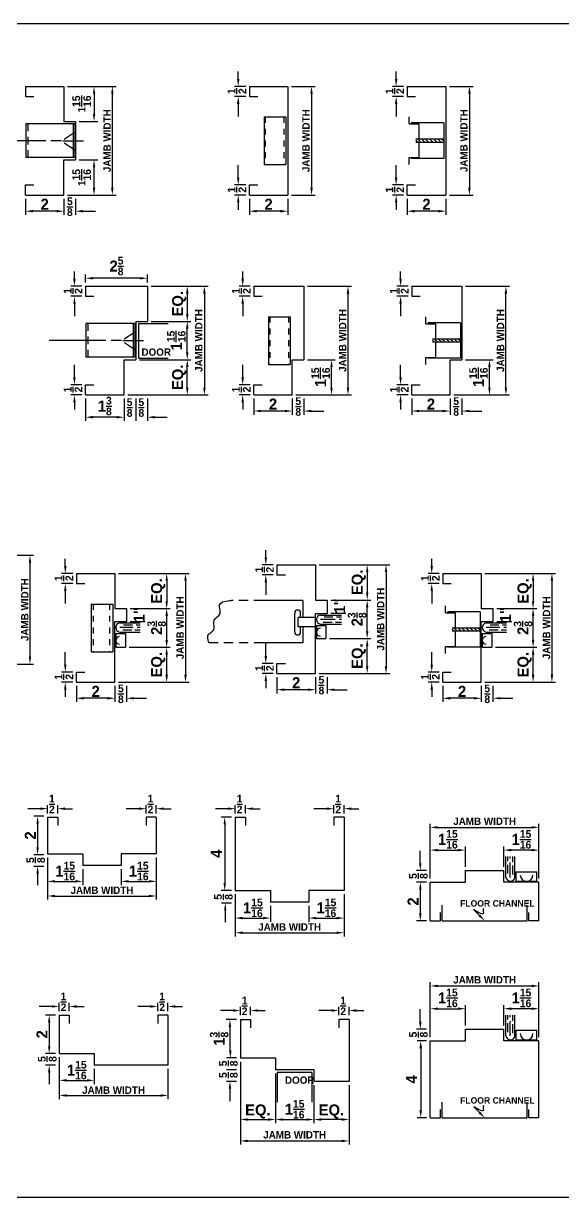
# Model space of a CAD drawing. Extents: x -5 to 29.1, y 0.3 to 20.2.
# Drawn here: x 8.43 to 17.59, y 0.28 to 20.23 of the extents above; entities that cross this region are included whole.
import ezdxf

# ---------------------------------------------------------------- set-up
doc = ezdxf.new("R2010")
doc.units = 0
doc.header["$MEASUREMENT"] = 0
doc.linetypes.add('HIDDEN', pattern=[0.375, 0.25, -0.125])
doc.linetypes.add('HIDDEN2', pattern=[0.1875, 0.125, -0.0625])
doc.layers.get('0').update_dxf_attribs({"linetype": 'CONTINUOUS'})
doc.layers.get('DEFPOINTS').update_dxf_attribs({"linetype": 'CONTINUOUS'})
doc.layers.add('BORDER', color=7, linetype='CONTINUOUS')
doc.layers.add('BORDER-TEXT', color=7, linetype='CONTINUOUS')
doc.styles.add('CITYBLUEPRINT', font='cityb___.ttf', dxfattribs={"height": 0.125})

msp = doc.modelspace()

# ---------------------------------------------------------------- linework, layer by layer
at = {"layer": 'BORDER', "color": 5}
for p, q in [((-4.995, 20.234), (29.06, 20.234)), ((29.06, 0.284), (-4.995, 0.284))]:
    msp.add_line(p, q, dxfattribs=at)
at = {"layer": 'BORDER-TEXT'}
for p, q in [((12.078, 19.29), (12.078, 19.415)), ((14.762, 19.29), (14.762, 19.415)), ((9.177, 19.165), (10.001, 19.165)), ((12.205, 19.165), (12.016, 19.165)), ((12.983, 19.165), (13.387, 19.165)), ((14.889, 19.165), (14.7, 19.165)), ((15.667, 19.165), (16.07, 19.165)), ((9.627, 19.04), (9.627, 18.693)), ((9.938, 19.04), (9.938, 17.442)), ((12.205, 18.993), (12.016, 18.993)), ((13.324, 19.04), (13.324, 17.442)), ((14.889, 18.993), (14.7, 18.993)), ((16.008, 19.04), (16.008, 17.442)), ((12.078, 18.868), (12.078, 18.655)), ((14.762, 18.868), (14.762, 18.655)), ((9.376, 18.568), (9.69, 18.568)), ((12.518, 18.646), (12.518, 17.835)), ((12.518, 18.646), (12.886, 18.646)), ((12.886, 18.646), (12.886, 17.835)), ((14.982, 18.527), (14.982, 18.646)), ((14.982, 18.527), (15.149, 18.527)), ((15.572, 18.543), (15.019, 18.543)), ((15.149, 18.527), (15.149, 18.268)), ((15.572, 18.543), (15.572, 17.94)), ((8.806, 18.24), (7.843, 18.24)), ((15.572, 18.268), (15.099, 18.268)), ((15.134, 18.212), (15.099, 18.247)), ((15.572, 18.212), (15.099, 18.212)), ((15.187, 18.212), (15.131, 18.268)), ((15.149, 18.212), (15.149, 17.956)), ((15.253, 18.212), (15.198, 18.268)), ((15.32, 18.212), (15.264, 18.268)), ((15.392, 18.212), (15.336, 18.268)), ((15.461, 18.212), (15.405, 18.268)), ((15.53, 18.212), (15.474, 18.268)), ((15.572, 18.231), (15.535, 18.268)), ((14.982, 17.956), (15.149, 17.956)), ((14.982, 17.836), (14.982, 17.956)), ((9.376, 17.915), (9.69, 17.915)), ((9.627, 17.442), (9.627, 17.79)), ((12.078, 17.614), (12.078, 17.827)), ((12.518, 17.835), (12.886, 17.835)), ((14.762, 17.614), (14.762, 17.827)), ((15.572, 17.94), (15.019, 17.94)), ((12.205, 17.489), (12.016, 17.489)), ((14.889, 17.489), (14.7, 17.489)), ((8.462, 17.255), (8.462, 16.981)), ((9.115, 17.255), (9.115, 16.981)), ((9.177, 17.317), (10.001, 17.317)), ((9.314, 17.255), (9.314, 16.981)), ((12.205, 17.317), (12.016, 17.317)), ((12.078, 17.192), (12.078, 17.067)), ((12.268, 17.255), (12.268, 16.981)), ((12.921, 17.255), (12.921, 16.981)), ((12.983, 17.317), (13.387, 17.317)), ((14.889, 17.317), (14.7, 17.317)), ((14.762, 17.192), (14.762, 17.067)), ((14.951, 17.255), (14.951, 16.981)), ((15.605, 17.255), (15.605, 16.981)), ((15.667, 17.317), (16.07, 17.317)), ((8.99, 17.044), (8.587, 17.044)), ((9.439, 17.044), (9.652, 17.044)), ((12.796, 17.044), (12.393, 17.044)), ((15.48, 17.044), (15.076, 17.044)), ((9.294, 15.895), (9.294, 16.02)), ((9.483, 15.832), (9.483, 15.966)), ((10.534, 15.832), (10.534, 15.966)), ((12.154, 15.895), (12.154, 16.02)), ((14.838, 15.895), (14.838, 16.02)), ((9.421, 15.77), (9.232, 15.77)), ((10.409, 15.904), (9.608, 15.904)), ((10.597, 15.77), (11.566, 15.77)), ((12.281, 15.77), (12.092, 15.77)), ((13.258, 15.77), (14.006, 15.77)), ((14.965, 15.77), (14.775, 15.77)), ((15.942, 15.77), (16.69, 15.77)), ((9.421, 15.598), (9.232, 15.598)), ((11.212, 15.645), (11.212, 15.297)), ((11.503, 15.645), (11.503, 14.047)), ((12.281, 15.598), (12.092, 15.598)), ((13.944, 14.047), (13.944, 15.645)), ((14.965, 15.598), (14.775, 15.598)), ((16.628, 14.047), (16.628, 15.645)), ((9.294, 15.473), (9.294, 15.26)), ((12.154, 15.473), (12.154, 15.26)), ((14.838, 15.473), (14.838, 15.26)), ((10.597, 15.172), (11.275, 15.172)), ((12.594, 15.251), (12.594, 14.44)), ((12.594, 15.251), (12.962, 15.251)), ((12.962, 15.251), (12.962, 14.44)), ((15.265, 15.131), (15.265, 15.251)), ((10.384, 15.138), (10.886, 15.138)), ((10.384, 15.138), (10.384, 14.548)), ((11.212, 14.645), (11.212, 15.047)), ((15.265, 15.131), (15.433, 15.131)), ((15.856, 15.147), (15.302, 15.147)), ((15.433, 15.131), (15.433, 14.872)), ((15.856, 15.147), (15.856, 14.544)), ((9.828, 14.847), (8.864, 14.847)), ((15.856, 14.872), (15.382, 14.872)), ((15.417, 14.817), (15.382, 14.851)), ((15.856, 14.817), (15.382, 14.817)), ((15.47, 14.817), (15.414, 14.872)), ((15.433, 14.817), (15.433, 14.56)), ((15.537, 14.817), (15.481, 14.872)), ((15.603, 14.817), (15.547, 14.872)), ((15.675, 14.817), (15.619, 14.872)), ((15.744, 14.817), (15.688, 14.872)), ((15.813, 14.817), (15.757, 14.872)), ((15.856, 14.835), (15.819, 14.872)), ((9.294, 14.219), (9.294, 14.432)), ((10.384, 14.548), (10.886, 14.548)), ((10.398, 14.52), (11.275, 14.52)), ((11.212, 14.047), (11.212, 14.395)), ((12.154, 14.219), (12.154, 14.432)), ((12.594, 14.44), (12.962, 14.44)), ((13.258, 14.52), (13.727, 14.52)), ((13.664, 14.047), (13.664, 14.395)), ((14.838, 14.219), (14.838, 14.432)), ((15.265, 14.56), (15.433, 14.56)), ((15.265, 14.441), (15.265, 14.56)), ((15.856, 14.544), (15.302, 14.544)), ((15.942, 14.52), (16.411, 14.52)), ((16.348, 14.047), (16.348, 14.395)), ((9.421, 14.094), (9.232, 14.094)), ((12.281, 14.094), (12.092, 14.094)), ((14.965, 14.094), (14.775, 14.094)), ((9.421, 13.922), (9.232, 13.922)), ((9.294, 13.797), (9.294, 13.672)), ((9.483, 13.86), (9.483, 13.48)), ((10.137, 13.86), (10.137, 13.48)), ((10.199, 13.922), (11.566, 13.922)), ((10.335, 13.86), (10.335, 13.48)), ((10.534, 13.86), (10.534, 13.48)), ((12.281, 13.922), (12.092, 13.922)), ((12.154, 13.797), (12.154, 13.672)), ((12.343, 13.86), (12.343, 13.586)), ((12.997, 13.86), (12.997, 13.586)), ((13.059, 13.922), (14.006, 13.922)), ((13.195, 13.86), (13.195, 13.586)), ((14.965, 13.922), (14.775, 13.922)), ((14.838, 13.797), (14.838, 13.672)), ((15.027, 13.86), (15.027, 13.586)), ((15.68, 13.86), (15.68, 13.586)), ((15.743, 13.922), (16.69, 13.922)), ((15.879, 13.86), (15.879, 13.586)), ((12.872, 13.648), (12.468, 13.648)), ((13.32, 13.648), (13.533, 13.648)), ((15.555, 13.648), (15.152, 13.648)), ((16.004, 13.648), (16.217, 13.648)), ((10.012, 13.543), (9.608, 13.543)), ((10.659, 13.543), (10.872, 13.543)), ((7.529, 11.197), (8.601, 11.197)), ((12.547, 11.16), (12.547, 11.285)), ((8.538, 11.072), (8.538, 9.474)), ((9.139, 11.013), (9.139, 11.138)), ((12.674, 11.035), (12.485, 11.035)), ((13.452, 11.035), (14.653, 11.035)), ((15.367, 11.013), (15.367, 11.138)), ((9.265, 10.888), (9.076, 10.888)), ((10.044, 10.888), (11.244, 10.888)), ((12.674, 10.863), (12.485, 10.863)), ((14.27, 10.91), (14.27, 10.562)), ((14.59, 10.91), (14.59, 9.312)), ((15.494, 10.888), (15.304, 10.888)), ((16.272, 10.888), (17.472, 10.888)), ((9.265, 10.716), (9.076, 10.716)), ((9.139, 10.591), (9.139, 10.378)), ((10.862, 10.763), (10.862, 10.416)), ((11.181, 10.763), (11.181, 9.166)), ((12.547, 10.738), (12.547, 10.525)), ((15.494, 10.716), (15.304, 10.716)), ((15.367, 10.591), (15.367, 10.378)), ((17.09, 10.763), (17.09, 10.416)), ((17.41, 10.763), (17.41, 9.166)), ((13.651, 10.437), (14.333, 10.437)), ((10.243, 10.291), (10.924, 10.291)), ((13.651, 10.215), (13.907, 10.215)), ((14.27, 9.905), (14.27, 10.312)), ((15.599, 10.22), (15.599, 10.339)), ((15.599, 10.22), (15.766, 10.22)), ((16.189, 10.236), (15.636, 10.236)), ((15.766, 10.22), (15.766, 9.961)), ((16.189, 10.236), (16.189, 9.633)), ((16.471, 10.291), (17.153, 10.291)), ((10.243, 10.069), (10.499, 10.069)), ((10.862, 9.758), (10.862, 10.166)), ((16.471, 10.069), (16.727, 10.069)), ((17.09, 9.758), (17.09, 10.166)), ((13.631, 9.78), (14.333, 9.78)), ((16.189, 9.961), (15.716, 9.961)), ((15.75, 9.905), (15.716, 9.94)), ((16.189, 9.905), (15.716, 9.905)), ((15.804, 9.905), (15.748, 9.961)), ((15.766, 9.905), (15.766, 9.649)), ((15.87, 9.905), (15.814, 9.961)), ((15.937, 9.905), (15.881, 9.961)), ((16.008, 9.905), (15.953, 9.961)), ((16.077, 9.905), (16.022, 9.961)), ((16.147, 9.905), (16.091, 9.961)), ((16.189, 9.924), (16.152, 9.961)), ((10.223, 9.633), (10.924, 9.633)), ((12.547, 9.484), (12.547, 9.697)), ((14.27, 9.312), (14.27, 9.655)), ((15.599, 9.649), (15.766, 9.649)), ((15.599, 9.529), (15.599, 9.649)), ((16.189, 9.633), (15.636, 9.633)), ((16.451, 9.633), (17.153, 9.633)), ((9.139, 9.338), (9.139, 9.551)), ((10.862, 9.166), (10.862, 9.508)), ((15.367, 9.338), (15.367, 9.551)), ((17.09, 9.166), (17.09, 9.508)), ((7.529, 9.349), (8.601, 9.349)), ((9.265, 9.213), (9.076, 9.213)), ((12.674, 9.359), (12.485, 9.359)), ((12.674, 9.187), (12.485, 9.187)), ((13.452, 9.187), (14.653, 9.187)), ((15.494, 9.213), (15.304, 9.213)), ((9.265, 9.041), (9.076, 9.041)), ((9.328, 8.978), (9.328, 8.704)), ((9.981, 8.978), (9.981, 8.704)), ((10.044, 9.041), (11.244, 9.041)), ((10.18, 8.978), (10.18, 8.704)), ((12.547, 9.062), (12.547, 8.937)), ((12.737, 9.124), (12.737, 8.851)), ((13.39, 9.124), (13.39, 8.851)), ((13.589, 9.124), (13.589, 8.851)), ((15.494, 9.041), (15.304, 9.041)), ((15.556, 8.978), (15.556, 8.704)), ((16.21, 8.978), (16.21, 8.704)), ((16.272, 9.041), (17.472, 9.041)), ((16.408, 8.978), (16.408, 8.704)), ((9.139, 8.916), (9.139, 8.791)), ((13.265, 8.913), (12.862, 8.913)), ((13.714, 8.913), (13.927, 8.913)), ((15.367, 8.916), (15.367, 8.791)), ((9.856, 8.767), (9.453, 8.767)), ((10.305, 8.767), (10.518, 8.767)), ((16.085, 8.767), (15.681, 8.767)), ((16.533, 8.767), (16.746, 8.767)), ((8.713, 6.891), (8.5, 6.891)), ((8.838, 6.811), (8.838, 6.953)), ((9.01, 6.811), (9.01, 6.953)), ((9.135, 6.891), (9.26, 6.891)), ((10.389, 6.891), (10.176, 6.891)), ((10.514, 6.811), (10.514, 6.953)), ((10.686, 6.811), (10.686, 6.953)), ((10.811, 6.891), (10.936, 6.891)), ((11.903, 6.891), (11.69, 6.891)), ((12.028, 6.811), (12.028, 6.953)), ((12.2, 6.811), (12.2, 6.953)), ((12.325, 6.891), (12.45, 6.891)), ((13.579, 6.891), (13.366, 6.891)), ((13.704, 6.811), (13.704, 6.953)), ((13.876, 6.811), (13.876, 6.953)), ((14.001, 6.891), (14.126, 6.891)), ((8.775, 6.762), (8.605, 6.762)), ((8.668, 6.637), (8.668, 6.234)), ((11.966, 6.748), (11.786, 6.748)), ((11.848, 6.623), (11.848, 5.624)), ((15.343, 5.703), (15.343, 6.636)), ((17.19, 5.703), (17.19, 6.636)), ((15.468, 6.573), (17.065, 6.573)), ((15.468, 6.187), (15.815, 6.187)), ((15.94, 5.902), (15.94, 6.249)), ((16.593, 5.902), (16.593, 6.249)), ((17.065, 6.187), (16.718, 6.187)), ((8.775, 6.109), (8.605, 6.109)), ((8.838, 6.061), (8.838, 5.345)), ((10.686, 6.061), (10.686, 5.345)), ((15.173, 5.964), (15.173, 6.177)), ((8.775, 5.91), (8.605, 5.91)), ((9.435, 5.862), (9.435, 5.594)), ((10.088, 5.862), (10.088, 5.594)), ((15.28, 5.839), (15.11, 5.839)), ((8.668, 5.785), (8.668, 5.589)), ((8.963, 5.656), (9.31, 5.656)), ((10.213, 5.656), (10.561, 5.656)), ((15.28, 5.64), (15.11, 5.64)), ((8.963, 5.407), (10.561, 5.407)), ((11.966, 5.499), (11.786, 5.499)), ((12.028, 5.437), (12.028, 4.72)), ((13.876, 5.437), (13.876, 4.72)), ((15.173, 5.515), (15.173, 5.112)), ((11.966, 5.286), (11.796, 5.286)), ((12.626, 5.238), (12.626, 4.969)), ((13.278, 5.238), (13.278, 4.969)), ((15.546, 4.987), (15.546, 5.254)), ((16.987, 4.987), (16.987, 5.254)), ((11.858, 5.161), (11.858, 4.964)), ((12.153, 5.032), (12.501, 5.032)), ((13.403, 5.032), (13.751, 5.032)), ((15.28, 4.987), (15.11, 4.987)), ((15.546, 4.987), (16.987, 4.987)), ((12.153, 4.783), (13.751, 4.783)), ((15.343, 3.008), (15.343, 3.941)), ((15.468, 3.879), (17.065, 3.879)), ((17.19, 3.008), (17.19, 3.941)), ((9.035, 3.45), (9.035, 3.592)), ((9.207, 3.45), (9.207, 3.592)), ((10.71, 3.45), (10.71, 3.592)), ((10.883, 3.45), (10.883, 3.592)), ((8.91, 3.53), (8.697, 3.53)), ((9.332, 3.53), (9.457, 3.53)), ((10.585, 3.53), (10.373, 3.53)), ((11.008, 3.53), (11.133, 3.53)), ((11.989, 3.461), (11.776, 3.461)), ((12.114, 3.381), (12.114, 3.523)), ((12.286, 3.381), (12.286, 3.523)), ((12.411, 3.461), (12.536, 3.461)), ((13.664, 3.461), (13.451, 3.461)), ((13.789, 3.381), (13.789, 3.523)), ((13.961, 3.381), (13.961, 3.523)), ((14.086, 3.461), (14.211, 3.461)), ((15.173, 3.269), (15.173, 3.482)), ((15.468, 3.492), (15.815, 3.492)), ((15.94, 3.207), (15.94, 3.555)), ((16.593, 3.207), (16.593, 3.555)), ((17.065, 3.492), (16.718, 3.492)), ((8.972, 3.383), (8.802, 3.383)), ((8.865, 3.258), (8.865, 2.855)), ((12.051, 3.308), (11.875, 3.308)), ((11.937, 3.183), (11.937, 2.78)), ((15.28, 3.144), (15.11, 3.144)), ((15.28, 2.946), (15.118, 2.946)), ((15.18, 2.821), (15.18, 1.764)), ((8.972, 2.73), (8.802, 2.73)), ((9.035, 2.668), (9.035, 1.955)), ((12.051, 2.655), (11.881, 2.655)), ((8.972, 2.531), (8.802, 2.531)), ((8.865, 2.406), (8.865, 2.21)), ((9.632, 2.469), (9.632, 2.211)), ((10.883, 2.469), (10.883, 1.955)), ((12.051, 2.456), (11.881, 2.456)), ((12.114, 2.592), (12.114, 1.182)), ((12.739, 2.408), (12.739, 1.906)), ((13.33, 2.408), (12.739, 2.408)), ((13.33, 2.408), (13.33, 1.906)), ((9.16, 2.274), (9.507, 2.274)), ((12.051, 2.257), (11.881, 2.257)), ((12.711, 2.393), (12.711, 1.546)), ((9.16, 2.018), (10.758, 2.018)), ((11.937, 2.132), (11.937, 1.922)), ((13.364, 2.194), (13.364, 1.546)), ((13.961, 2.194), (13.961, 1.182)), ((15.546, 1.639), (15.546, 1.906)), ((16.987, 1.639), (16.987, 1.906)), ((12.239, 1.609), (12.586, 1.609)), ((12.836, 1.609), (13.239, 1.609)), ((13.836, 1.609), (13.489, 1.609)), ((15.28, 1.639), (15.118, 1.639)), ((15.546, 1.639), (16.987, 1.639)), ((12.239, 1.245), (13.836, 1.245))]:
    msp.add_line(p, q, dxfattribs=at)
at = {"layer": 'BORDER-TEXT', "color": 5}
for p, q in [((8.462, 19.165), (9.115, 19.165)), ((8.462, 19.165), (8.462, 18.993)), ((9.115, 19.165), (9.115, 18.568)), ((12.268, 19.165), (12.921, 19.165)), ((12.268, 19.165), (12.268, 18.993)), ((12.921, 19.165), (12.921, 17.317)), ((14.951, 19.165), (15.605, 19.165)), ((14.951, 19.165), (14.951, 18.993)), ((15.605, 19.165), (15.605, 17.317)), ((8.462, 18.993), (8.604, 18.993)), ((12.268, 18.993), (12.41, 18.993)), ((14.951, 18.993), (15.093, 18.993)), ((9.115, 18.568), (9.314, 18.568)), ((9.314, 18.568), (9.314, 17.915)), ((9.115, 17.317), (9.115, 17.915)), ((9.115, 17.915), (9.314, 17.915)), ((8.462, 17.317), (8.462, 17.489)), ((8.462, 17.489), (8.604, 17.489)), ((12.268, 17.489), (12.41, 17.489)), ((12.268, 17.317), (12.268, 17.489)), ((14.951, 17.317), (14.951, 17.489)), ((14.951, 17.489), (15.093, 17.489)), ((8.462, 17.317), (9.115, 17.317)), ((12.268, 17.317), (12.921, 17.317)), ((14.951, 17.317), (15.605, 17.317)), ((9.483, 15.77), (10.534, 15.77)), ((9.483, 15.77), (9.483, 15.598)), ((10.534, 15.77), (10.534, 15.172)), ((12.343, 15.77), (13.195, 15.77)), ((12.343, 15.77), (12.343, 15.598)), ((13.195, 15.77), (13.195, 14.52)), ((15.027, 15.77), (15.879, 15.77)), ((15.027, 15.77), (15.027, 15.598)), ((15.879, 15.77), (15.879, 14.52)), ((9.483, 15.598), (9.625, 15.598)), ((12.343, 15.598), (12.485, 15.598)), ((15.027, 15.598), (15.169, 15.598)), ((10.335, 15.172), (10.335, 14.52)), ((10.335, 15.172), (10.534, 15.172)), ((10.137, 13.922), (10.137, 14.52)), ((10.137, 14.52), (10.335, 14.52)), ((12.997, 13.922), (12.997, 14.52)), ((12.997, 14.52), (13.195, 14.52)), ((15.68, 13.922), (15.68, 14.52)), ((15.68, 14.52), (15.879, 14.52)), ((9.483, 13.922), (9.483, 14.094)), ((9.483, 14.094), (9.625, 14.094)), ((12.343, 14.094), (12.485, 14.094)), ((12.343, 13.922), (12.343, 14.094)), ((15.027, 13.922), (15.027, 14.094)), ((15.027, 14.094), (15.169, 14.094)), ((9.483, 13.922), (10.137, 13.922)), ((12.343, 13.922), (12.997, 13.922)), ((15.027, 13.922), (15.68, 13.922)), ((12.737, 11.035), (13.39, 11.035)), ((12.737, 11.035), (12.737, 10.863)), ((13.39, 11.035), (13.39, 10.437)), ((9.328, 10.888), (9.981, 10.888)), ((9.328, 10.888), (9.328, 10.716)), ((9.981, 10.888), (9.981, 10.291)), ((12.737, 10.863), (12.879, 10.863)), ((15.556, 10.888), (16.21, 10.888)), ((15.556, 10.888), (15.556, 10.716)), ((16.21, 10.888), (16.21, 10.291)), ((9.328, 10.716), (9.47, 10.716)), ((15.556, 10.716), (15.698, 10.716)), ((13.39, 10.437), (13.589, 10.437)), ((13.589, 10.437), (13.589, 10.206)), ((9.981, 10.291), (10.18, 10.291)), ((10.18, 10.291), (10.18, 10.069)), ((13.39, 9.187), (13.39, 10.206)), ((13.39, 10.206), (13.589, 10.206)), ((16.21, 10.291), (16.408, 10.291)), ((16.408, 10.291), (16.408, 10.069)), ((9.981, 9.041), (9.981, 10.069)), ((9.981, 10.069), (10.18, 10.069)), ((16.21, 9.041), (16.21, 10.069)), ((16.21, 10.069), (16.408, 10.069)), ((9.328, 9.213), (9.47, 9.213)), ((9.328, 9.041), (9.328, 9.213)), ((12.737, 9.187), (12.737, 9.359)), ((12.737, 9.359), (12.879, 9.359)), ((12.737, 9.187), (13.39, 9.187)), ((15.556, 9.213), (15.698, 9.213)), ((15.556, 9.041), (15.556, 9.213)), ((9.328, 9.041), (9.981, 9.041)), ((15.556, 9.041), (16.21, 9.041)), ((8.838, 6.748), (8.838, 6.124)), ((8.838, 6.748), (9.01, 6.748)), ((9.01, 6.748), (9.01, 6.606)), ((10.686, 6.748), (10.514, 6.748)), ((10.514, 6.748), (10.514, 6.606)), ((10.686, 6.748), (10.686, 6.124)), ((12.028, 6.748), (12.028, 5.499)), ((12.028, 6.748), (12.2, 6.748)), ((12.2, 6.748), (12.2, 6.606)), ((13.876, 6.748), (13.704, 6.748)), ((13.704, 6.748), (13.704, 6.606)), ((13.876, 6.748), (13.876, 5.499)), ((8.838, 6.124), (9.435, 6.124)), ((9.435, 6.124), (9.435, 5.925)), ((10.686, 6.124), (10.088, 6.124)), ((10.088, 6.124), (10.088, 5.925)), ((10.088, 5.925), (9.435, 5.925)), ((15.94, 5.839), (16.593, 5.839)), ((15.94, 5.64), (15.94, 5.839)), ((16.593, 5.64), (16.593, 5.839)), ((15.343, 4.987), (15.343, 5.64)), ((15.343, 5.64), (15.94, 5.64)), ((17.19, 5.64), (16.593, 5.64)), ((17.19, 4.987), (17.19, 5.64)), ((12.028, 5.499), (12.626, 5.499)), ((12.626, 5.499), (12.626, 5.3)), ((13.876, 5.499), (13.278, 5.499)), ((13.278, 5.499), (13.278, 5.3)), ((13.278, 5.3), (12.626, 5.3)), ((15.515, 4.987), (15.515, 5.129)), ((17.018, 4.987), (17.018, 5.129)), ((15.343, 4.987), (15.515, 4.987)), ((17.19, 4.987), (17.018, 4.987)), ((9.035, 3.383), (9.035, 2.73)), ((9.035, 3.383), (9.207, 3.383)), ((9.207, 3.383), (9.207, 3.241)), ((10.883, 3.383), (10.71, 3.383)), ((10.71, 3.383), (10.71, 3.241)), ((10.883, 3.383), (10.883, 2.531)), ((12.114, 3.308), (12.114, 2.655)), ((12.114, 3.308), (12.286, 3.308)), ((12.286, 3.308), (12.286, 3.166)), ((13.961, 3.308), (13.789, 3.308)), ((13.789, 3.308), (13.789, 3.166)), ((13.961, 3.308), (13.961, 2.257)), ((15.94, 3.144), (16.593, 3.144)), ((15.94, 2.946), (15.94, 3.144)), ((16.593, 2.946), (16.593, 3.144)), ((15.343, 1.639), (15.343, 2.946)), ((15.343, 2.946), (15.94, 2.946)), ((17.19, 2.946), (16.593, 2.946)), ((17.19, 1.639), (17.19, 2.946)), ((9.035, 2.73), (9.632, 2.73)), ((9.632, 2.73), (9.632, 2.531)), ((12.114, 2.655), (12.711, 2.655)), ((12.711, 2.655), (12.711, 2.456)), ((10.883, 2.531), (9.632, 2.531)), ((13.364, 2.456), (12.711, 2.456)), ((13.364, 2.456), (13.364, 2.257)), ((13.961, 2.257), (13.364, 2.257)), ((15.343, 1.639), (15.515, 1.639)), ((15.515, 1.639), (15.515, 1.781)), ((17.018, 1.639), (17.018, 1.781)), ((17.19, 1.639), (17.018, 1.639))]:
    msp.add_line(p, q, dxfattribs=at)
at = {"layer": 'BORDER-TEXT', "linetype": 'HIDDEN', "ltscale": 0.25}
for p, q in [((12.538, 18.646), (12.538, 17.835)), ((12.855, 18.646), (12.855, 17.835)), ((12.614, 15.251), (12.614, 14.44)), ((12.931, 15.251), (12.931, 14.44))]:
    msp.add_line(p, q, dxfattribs=at)
at = {"layer": 'BORDER-TEXT', "color": 7}
for p, q in [((8.468, 18.531), (8.468, 17.957)), ((9.299, 18.531), (8.468, 18.531)), ((9.118, 18.269), (9.292, 18.382)), ((9.272, 18.531), (9.272, 17.957)), ((9.299, 18.531), (9.299, 17.957)), ((9.096, 18.239), (9.448, 18.239)), ((9.121, 18.205), (9.294, 18.092)), ((9.299, 17.957), (8.468, 17.957)), ((9.49, 15.138), (9.49, 14.564)), ((10.321, 15.138), (9.49, 15.138)), ((10.14, 14.876), (10.313, 14.989)), ((10.294, 15.138), (10.294, 14.564)), ((10.321, 15.138), (10.321, 14.564)), ((10.118, 14.846), (10.47, 14.846)), ((10.143, 14.812), (10.316, 14.699)), ((10.321, 14.564), (9.49, 14.564)), ((13.174, 10.428), (12.502, 10.428)), ((13.174, 10.428), (13.174, 10.142)), ((9.578, 10.369), (9.578, 9.559)), ((9.578, 10.369), (9.947, 10.369)), ((9.947, 10.369), (9.947, 9.559)), ((13.038, 9.894), (13.038, 10.216)), ((13.138, 10.142), (13.138, 10.216)), ((13.474, 10.182), (13.831, 10.182)), ((10.065, 10.048), (10.412, 10.048)), ((10.065, 9.977), (10.295, 9.977)), ((10.13, 10.016), (10.28, 10.016)), ((10.341, 10.016), (10.412, 10.016)), ((10.362, 9.977), (10.412, 9.977)), ((13.39, 10.142), (13.095, 10.142)), ((13.095, 9.982), (13.095, 10.142)), ((13.39, 9.982), (13.095, 9.982)), ((13.138, 9.894), (13.138, 9.982)), ((13.174, 9.982), (13.174, 9.711)), ((13.406, 10.004), (13.569, 10.004)), ((13.406, 10.004), (13.406, 9.782)), ((13.474, 10.111), (13.727, 10.111)), ((13.474, 10.027), (13.831, 10.027)), ((13.523, 10.062), (13.675, 10.062)), ((13.539, 10.15), (13.688, 10.15)), ((13.569, 10.004), (13.569, 9.782)), ((13.73, 10.062), (13.831, 10.062)), ((13.75, 10.15), (13.831, 10.15)), ((13.792, 10.111), (13.831, 10.111)), ((16.293, 10.048), (16.64, 10.048)), ((16.293, 9.977), (16.523, 9.977)), ((16.358, 10.016), (16.508, 10.016)), ((16.57, 10.016), (16.64, 10.016)), ((16.591, 9.977), (16.64, 9.977)), ((9.998, 9.869), (9.998, 9.633)), ((9.998, 9.869), (10.16, 9.869)), ((10.065, 9.892), (10.412, 9.892)), ((10.114, 9.928), (10.267, 9.928)), ((10.16, 9.869), (10.16, 9.633)), ((10.322, 9.928), (10.412, 9.928)), ((13.406, 9.782), (13.569, 9.782)), ((16.226, 9.869), (16.226, 9.633)), ((16.226, 9.869), (16.389, 9.869)), ((16.293, 9.892), (16.64, 9.892)), ((16.342, 9.928), (16.495, 9.928)), ((16.389, 9.869), (16.389, 9.633)), ((16.55, 9.928), (16.64, 9.928)), ((9.998, 9.633), (10.16, 9.633)), ((13.174, 9.711), (12.504, 9.711)), ((16.226, 9.633), (16.389, 9.633)), ((9.578, 9.559), (9.947, 9.559)), ((16.627, 5.724), (16.627, 6.076)), ((16.659, 6), (16.659, 6.076)), ((16.698, 6.043), (16.698, 6.076)), ((16.747, 5.981), (16.747, 6.076)), ((16.782, 5.724), (16.782, 6.076)), ((16.659, 5.789), (16.659, 5.939)), ((16.698, 5.724), (16.698, 5.978)), ((16.747, 5.773), (16.747, 5.926)), ((16.805, 5.657), (16.805, 5.819)), ((16.805, 5.819), (17.156, 5.819)), ((17.156, 5.657), (17.156, 5.819)), ((16.805, 5.657), (17.156, 5.657)), ((16.627, 3.03), (16.627, 3.382)), ((16.659, 3.306), (16.659, 3.382)), ((16.659, 3.095), (16.659, 3.244)), ((16.698, 3.348), (16.698, 3.382)), ((16.698, 3.03), (16.698, 3.283)), ((16.747, 3.286), (16.747, 3.382)), ((16.747, 3.078), (16.747, 3.231)), ((16.782, 3.03), (16.782, 3.382)), ((16.805, 2.962), (16.805, 3.125)), ((16.805, 3.125), (17.156, 3.125)), ((17.156, 2.962), (17.156, 3.125)), ((16.805, 2.962), (17.156, 2.962))]:
    msp.add_line(p, q, dxfattribs=at)
at = {"layer": 'BORDER-TEXT', "linetype": 'HIDDEN2'}
for p, q in [((8.502, 18.53), (8.502, 17.957)), ((9.524, 15.137), (9.524, 14.564))]:
    msp.add_line(p, q, dxfattribs=at)
at = {"layer": 'BORDER-TEXT', "linetype": 'HIDDEN'}
for p, q in [((9.073, 18.24), (8.895, 18.24)), ((10.094, 14.847), (9.917, 14.847))]:
    msp.add_line(p, q, dxfattribs=at)
at = {"layer": 'BORDER-TEXT', "color": 7, "linetype": 'HIDDEN', "ltscale": 0.625}
for p, q in [((12.502, 10.428), (11.962, 10.428)), ((12.504, 9.711), (11.581, 9.711))]:
    msp.add_line(p, q, dxfattribs=at)
at = {"layer": 'BORDER-TEXT', "color": 7, "linetype": 'HIDDEN', "ltscale": 0.25}
for p, q in [((9.615, 10.369), (9.615, 9.559)), ((9.888, 10.369), (9.888, 9.559))]:
    msp.add_line(p, q, dxfattribs=at)
at = {"layer": 'BORDER-TEXT', "color": 7}
for centre, radius, start, end in [((13.088, 10.216), 0.0501, 0, 180), ((13.485, 10.104), 0.0787, 98.3137, 261.6863), ((10.077, 9.97), 0.0787, 98.3137, 261.6863), ((16.305, 9.97), 0.0787, 98.3137, 261.6863), ((10.062, 9.751), 0.0644, 90, 270), ((13.088, 9.894), 0.0501, 180, 0), ((13.475, 9.89), 0.0686, 90, 270), ((16.291, 9.751), 0.0644, 90, 270), ((16.705, 5.736), 0.0787, 188.3137, 351.6863), ((16.98, 5.764), 0.107, 180, 0), ((16.705, 3.041), 0.0787, 188.3137, 351.6863), ((16.98, 3.069), 0.107, 180, 0)]:
    msp.add_arc(centre, radius, start, end, dxfattribs=at)
msp.add_open_spline([(11.581, 9.711), (11.564, 9.766), (11.535, 9.861), (11.709, 9.917), (11.616, 10.109), (11.826, 10.188), (11.684, 10.422), (11.944, 10.428), (11.962, 10.428)], degree=3, knots=[0, 0, 0, 0, 0.18337, 0.310793, 0.533531, 0.715958, 0.930506, 1.183482, 1.183482, 1.183482, 1.183482], dxfattribs=at)
at = {"layer": 'BORDER-TEXT', "start_tangent": (-0.697493, 0.716591), "end_tangent": (1, 0)}
for points in [[(16.179, 5.077), (16.084, 5.175), (16.25, 5.123), (16.258, 5.197)], [(16.179, 1.729), (16.084, 1.827), (16.25, 1.775), (16.258, 1.849)]]:
    msp.add_spline(points, degree=3, dxfattribs=at)
at = {"layer": 'BORDER-TEXT'}
for points in [[(9.607, 19.04), (9.648, 19.04), (9.627, 19.165)], [(9.917, 19.04), (9.959, 19.04), (9.938, 19.165)], [(12.057, 19.29), (12.099, 19.29), (12.078, 19.165)], [(13.303, 19.04), (13.345, 19.04), (13.324, 19.165)], [(14.741, 19.29), (14.783, 19.29), (14.762, 19.165)], [(15.987, 19.04), (16.029, 19.04), (16.008, 19.165)], [(12.057, 18.868), (12.099, 18.868), (12.078, 18.993)], [(14.741, 18.868), (14.783, 18.868), (14.762, 18.993)], [(9.607, 18.693), (9.648, 18.693), (9.627, 18.568)], [(9.607, 17.79), (9.648, 17.79), (9.627, 17.915)], [(12.057, 17.614), (12.099, 17.614), (12.078, 17.489)], [(14.741, 17.614), (14.783, 17.614), (14.762, 17.489)], [(9.607, 17.442), (9.648, 17.442), (9.627, 17.317)], [(9.917, 17.442), (9.959, 17.442), (9.938, 17.317)], [(13.303, 17.442), (13.345, 17.442), (13.324, 17.317)], [(15.987, 17.442), (16.029, 17.442), (16.008, 17.317)], [(12.057, 17.192), (12.099, 17.192), (12.078, 17.317)], [(14.741, 17.192), (14.783, 17.192), (14.762, 17.317)], [(8.587, 17.065), (8.587, 17.023), (8.462, 17.044)], [(8.99, 17.065), (8.99, 17.023), (9.115, 17.044)], [(9.439, 17.065), (9.439, 17.023), (9.314, 17.044)], [(12.393, 17.065), (12.393, 17.023), (12.268, 17.044)], [(12.796, 17.065), (12.796, 17.023), (12.921, 17.044)], [(15.076, 17.065), (15.076, 17.023), (14.951, 17.044)], [(15.48, 17.065), (15.48, 17.023), (15.605, 17.044)], [(9.273, 15.895), (9.315, 15.895), (9.294, 15.77)], [(9.608, 15.924), (9.608, 15.883), (9.483, 15.904)], [(10.409, 15.924), (10.409, 15.883), (10.534, 15.904)], [(11.191, 15.645), (11.233, 15.645), (11.212, 15.77)], [(11.482, 15.645), (11.524, 15.645), (11.503, 15.77)], [(12.133, 15.895), (12.175, 15.895), (12.154, 15.77)], [(13.923, 15.645), (13.965, 15.645), (13.944, 15.77)], [(14.817, 15.895), (14.859, 15.895), (14.838, 15.77)], [(16.607, 15.645), (16.649, 15.645), (16.628, 15.77)], [(9.273, 15.473), (9.315, 15.473), (9.294, 15.598)], [(12.133, 15.473), (12.175, 15.473), (12.154, 15.598)], [(14.817, 15.473), (14.859, 15.473), (14.838, 15.598)], [(11.191, 15.297), (11.233, 15.297), (11.212, 15.172)], [(11.191, 15.047), (11.233, 15.047), (11.212, 15.172)], [(11.191, 14.645), (11.233, 14.645), (11.212, 14.52)], [(11.191, 14.395), (11.233, 14.395), (11.212, 14.52)], [(13.643, 14.395), (13.685, 14.395), (13.664, 14.52)], [(16.327, 14.395), (16.369, 14.395), (16.348, 14.52)], [(9.273, 14.219), (9.315, 14.219), (9.294, 14.094)], [(12.133, 14.219), (12.175, 14.219), (12.154, 14.094)], [(14.817, 14.219), (14.859, 14.219), (14.838, 14.094)], [(11.191, 14.047), (11.233, 14.047), (11.212, 13.922)], [(11.482, 14.047), (11.524, 14.047), (11.503, 13.922)], [(13.643, 14.047), (13.685, 14.047), (13.664, 13.922)], [(13.923, 14.047), (13.965, 14.047), (13.944, 13.922)], [(16.327, 14.047), (16.369, 14.047), (16.348, 13.922)], [(16.607, 14.047), (16.649, 14.047), (16.628, 13.922)], [(9.273, 13.797), (9.315, 13.797), (9.294, 13.922)], [(12.133, 13.797), (12.175, 13.797), (12.154, 13.922)], [(14.817, 13.797), (14.859, 13.797), (14.838, 13.922)], [(12.468, 13.669), (12.468, 13.628), (12.343, 13.648)], [(12.872, 13.669), (12.872, 13.628), (12.997, 13.648)], [(13.32, 13.669), (13.32, 13.628), (13.195, 13.648)], [(15.152, 13.669), (15.152, 13.628), (15.027, 13.648)], [(15.555, 13.669), (15.555, 13.628), (15.68, 13.648)], [(16.004, 13.669), (16.004, 13.628), (15.879, 13.648)], [(9.608, 13.564), (9.608, 13.522), (9.483, 13.543)], [(10.012, 13.564), (10.012, 13.522), (10.137, 13.543)], [(10.659, 13.564), (10.659, 13.522), (10.534, 13.543)], [(8.518, 11.072), (8.559, 11.072), (8.538, 11.197)], [(9.118, 11.013), (9.16, 11.013), (9.139, 10.888)], [(12.526, 11.16), (12.568, 11.16), (12.547, 11.035)], [(14.25, 10.91), (14.291, 10.91), (14.27, 11.035)], [(14.569, 10.91), (14.611, 10.91), (14.59, 11.035)], [(15.346, 11.013), (15.388, 11.013), (15.367, 10.888)], [(10.841, 10.763), (10.883, 10.763), (10.862, 10.888)], [(11.161, 10.763), (11.202, 10.763), (11.181, 10.888)], [(12.526, 10.738), (12.568, 10.738), (12.547, 10.863)], [(17.069, 10.763), (17.111, 10.763), (17.09, 10.888)], [(17.389, 10.763), (17.431, 10.763), (17.41, 10.888)], [(9.118, 10.591), (9.16, 10.591), (9.139, 10.716)], [(15.346, 10.591), (15.388, 10.591), (15.367, 10.716)], [(10.841, 10.416), (10.883, 10.416), (10.862, 10.291)], [(14.25, 10.562), (14.291, 10.562), (14.27, 10.437)], [(14.25, 10.312), (14.291, 10.312), (14.27, 10.437)], [(17.069, 10.416), (17.111, 10.416), (17.09, 10.291)], [(10.841, 10.166), (10.883, 10.166), (10.862, 10.291)], [(17.069, 10.166), (17.111, 10.166), (17.09, 10.291)], [(14.25, 9.905), (14.291, 9.905), (14.27, 9.78)], [(14.25, 9.655), (14.291, 9.655), (14.27, 9.78)], [(10.841, 9.758), (10.883, 9.758), (10.862, 9.633)], [(10.841, 9.508), (10.883, 9.508), (10.862, 9.633)], [(17.069, 9.758), (17.111, 9.758), (17.09, 9.633)], [(17.069, 9.508), (17.111, 9.508), (17.09, 9.633)], [(8.518, 9.474), (8.559, 9.474), (8.538, 9.349)], [(12.526, 9.484), (12.568, 9.484), (12.547, 9.359)], [(9.118, 9.338), (9.16, 9.338), (9.139, 9.213)], [(12.526, 9.062), (12.568, 9.062), (12.547, 9.187)], [(14.25, 9.312), (14.291, 9.312), (14.27, 9.187)], [(14.569, 9.312), (14.611, 9.312), (14.59, 9.187)], [(15.346, 9.338), (15.388, 9.338), (15.367, 9.213)], [(9.118, 8.916), (9.16, 8.916), (9.139, 9.041)], [(10.841, 9.166), (10.883, 9.166), (10.862, 9.041)], [(11.161, 9.166), (11.202, 9.166), (11.181, 9.041)], [(15.346, 8.916), (15.388, 8.916), (15.367, 9.041)], [(17.069, 9.166), (17.111, 9.166), (17.09, 9.041)], [(17.389, 9.166), (17.431, 9.166), (17.41, 9.041)], [(9.453, 8.788), (9.453, 8.746), (9.328, 8.767)], [(9.856, 8.788), (9.856, 8.746), (9.981, 8.767)], [(10.305, 8.788), (10.305, 8.746), (10.18, 8.767)], [(12.862, 8.934), (12.862, 8.892), (12.737, 8.913)], [(13.265, 8.934), (13.265, 8.892), (13.39, 8.913)], [(13.714, 8.934), (13.714, 8.892), (13.589, 8.913)], [(15.681, 8.788), (15.681, 8.746), (15.556, 8.767)], [(16.085, 8.788), (16.085, 8.746), (16.21, 8.767)], [(16.533, 8.788), (16.533, 8.746), (16.408, 8.767)], [(8.713, 6.912), (8.713, 6.87), (8.838, 6.891)], [(9.135, 6.912), (9.135, 6.87), (9.01, 6.891)], [(10.389, 6.912), (10.389, 6.87), (10.514, 6.891)], [(10.811, 6.912), (10.811, 6.87), (10.686, 6.891)], [(11.903, 6.912), (11.903, 6.87), (12.028, 6.891)], [(12.325, 6.912), (12.325, 6.87), (12.2, 6.891)], [(13.579, 6.912), (13.579, 6.87), (13.704, 6.891)], [(14.001, 6.912), (14.001, 6.87), (13.876, 6.891)], [(8.647, 6.637), (8.689, 6.637), (8.668, 6.762)], [(11.827, 6.623), (11.869, 6.623), (11.848, 6.748)], [(15.468, 6.594), (15.468, 6.553), (15.343, 6.573)], [(17.065, 6.594), (17.065, 6.553), (17.19, 6.573)], [(8.647, 6.234), (8.689, 6.234), (8.668, 6.109)], [(15.468, 6.208), (15.468, 6.166), (15.343, 6.187)], [(15.815, 6.208), (15.815, 6.166), (15.94, 6.187)], [(16.718, 6.208), (16.718, 6.166), (16.593, 6.187)], [(17.065, 6.208), (17.065, 6.166), (17.19, 6.187)], [(8.647, 5.785), (8.689, 5.785), (8.668, 5.91)], [(15.152, 5.964), (15.194, 5.964), (15.173, 5.839)], [(8.963, 5.677), (8.963, 5.636), (8.838, 5.656)], [(9.31, 5.677), (9.31, 5.636), (9.435, 5.656)], [(10.213, 5.677), (10.213, 5.636), (10.088, 5.656)], [(10.561, 5.677), (10.561, 5.636), (10.686, 5.656)], [(11.827, 5.624), (11.869, 5.624), (11.848, 5.499)], [(15.152, 5.515), (15.194, 5.515), (15.173, 5.64)], [(8.963, 5.428), (8.963, 5.386), (8.838, 5.407)], [(10.561, 5.428), (10.561, 5.386), (10.686, 5.407)], [(11.837, 5.161), (11.879, 5.161), (11.858, 5.286)], [(12.153, 5.053), (12.153, 5.011), (12.028, 5.032)], [(12.501, 5.053), (12.501, 5.011), (12.626, 5.032)], [(13.403, 5.053), (13.403, 5.011), (13.278, 5.032)], [(13.751, 5.053), (13.751, 5.011), (13.876, 5.032)], [(15.152, 5.112), (15.194, 5.112), (15.173, 4.987)], [(16.194, 5.091), (16.267, 4.987), (16.164, 5.062)], [(12.153, 4.804), (12.153, 4.762), (12.028, 4.783)], [(13.751, 4.804), (13.751, 4.762), (13.876, 4.783)], [(15.468, 3.9), (15.468, 3.858), (15.343, 3.879)], [(17.065, 3.9), (17.065, 3.858), (17.19, 3.879)], [(8.91, 3.551), (8.91, 3.509), (9.035, 3.53)], [(9.332, 3.551), (9.332, 3.509), (9.207, 3.53)], [(10.585, 3.551), (10.585, 3.509), (10.71, 3.53)], [(11.008, 3.551), (11.008, 3.509), (10.883, 3.53)], [(11.989, 3.482), (11.989, 3.44), (12.114, 3.461)], [(12.411, 3.482), (12.411, 3.44), (12.286, 3.461)], [(13.664, 3.482), (13.664, 3.44), (13.789, 3.461)], [(14.086, 3.482), (14.086, 3.44), (13.961, 3.461)], [(15.468, 3.513), (15.468, 3.471), (15.343, 3.492)], [(15.815, 3.513), (15.815, 3.471), (15.94, 3.492)], [(16.718, 3.513), (16.718, 3.471), (16.593, 3.492)], [(17.065, 3.513), (17.065, 3.471), (17.19, 3.492)], [(8.844, 3.258), (8.886, 3.258), (8.865, 3.383)], [(11.917, 3.183), (11.958, 3.183), (11.937, 3.308)], [(15.152, 3.269), (15.194, 3.269), (15.173, 3.144)], [(8.844, 2.855), (8.886, 2.855), (8.865, 2.73)], [(15.159, 2.821), (15.201, 2.821), (15.18, 2.946)], [(11.923, 2.78), (11.965, 2.78), (11.944, 2.655)], [(8.844, 2.406), (8.886, 2.406), (8.865, 2.531)], [(9.16, 2.295), (9.16, 2.253), (9.035, 2.274)], [(9.507, 2.295), (9.507, 2.253), (9.632, 2.274)], [(11.917, 2.132), (11.958, 2.132), (11.937, 2.257)], [(9.16, 2.039), (9.16, 1.997), (9.035, 2.018)], [(10.758, 2.039), (10.758, 1.997), (10.883, 2.018)], [(12.239, 1.63), (12.239, 1.588), (12.114, 1.609)], [(12.586, 1.63), (12.586, 1.588), (12.711, 1.609)], [(12.836, 1.63), (12.836, 1.588), (12.711, 1.609)], [(13.239, 1.63), (13.239, 1.588), (13.364, 1.609)], [(13.489, 1.63), (13.489, 1.588), (13.364, 1.609)], [(13.836, 1.63), (13.836, 1.588), (13.961, 1.609)], [(15.159, 1.764), (15.201, 1.764), (15.18, 1.639)], [(16.194, 1.743), (16.267, 1.639), (16.164, 1.714)], [(12.239, 1.266), (12.239, 1.224), (12.114, 1.245)], [(13.836, 1.266), (13.836, 1.224), (13.961, 1.245)]]:
    msp.add_solid(points, dxfattribs=at)
at = {"layer": 'DEFPOINTS', "color": 5, "linetype": 'ByBlock'}
for p in [(10.18, 10.291), (16.408, 10.291)]:
    msp.add_point(p, dxfattribs=at)
at = {"layer": 'DEFPOINTS', "color": 7, "linetype": 'ByBlock'}
for p in [(10.16, 9.869), (16.389, 9.869)]:
    msp.add_point(p, dxfattribs=at)

# ---------------------------------------------------------------- texts
at = {"color": 0, "linetype": 'ByBlock', "insert": (11.876, 11.356), "char_height": 0.125, "attachment_point": 5, "style": 'CITYBLUEPRINT'}
msp.add_mtext('\\A1;    ', dxfattribs=at)
at = {"layer": 'BORDER-TEXT', "color": 7, "style": 'CITYBLUEPRINT'}
for p in [(10.434, 14.587), (12.873, 2.216)]:
    msp.add_text('DOOR', height=0.125, dxfattribs=at).set_placement(p)
at = {"layer": 'BORDER-TEXT', "char_height": 0.125, "width": 4.103876278487079e-18, "attachment_point": 5, "rotation": 90, "style": 'CITYBLUEPRINT'}
for insert in [(9.418, 18.866), (9.418, 17.616)]:
    msp.add_mtext('\\A1;1{\\H1.05x;\\S15/16;}', dxfattribs=dict(at, insert=insert))
at = {"layer": 'BORDER-TEXT', "attachment_point": 5, "rotation": 90, "style": 'CITYBLUEPRINT'}
for s, insert, char_height in [('\\A1;{\\H0.7x;\\S1/2;}', (12.056, 19.084), 0.1875), ('\\A1;{\\H0.7x;\\S1/2;}', (14.74, 19.084), 0.1875), ('JAMB WIDTH', (9.851, 18.241), 0.125), ('JAMB WIDTH', (13.23, 18.241), 0.125), ('JAMB WIDTH', (15.914, 18.241), 0.125), ('\\A1;{\\H0.7x;\\S1/2;}', (12.056, 17.408), 0.1875), ('\\A1;{\\H0.7x;\\S1/2;}', (14.74, 17.408), 0.1875), ('\\A1;{\\H0.7x;\\S1/2;}', (9.271, 15.688), 0.1875), ('EQ.', (11.075, 15.471), 0.1875), ('\\A1;{\\H0.7x;\\S1/2;}', (12.131, 15.688), 0.1875), ('\\A1;{\\H0.7x;\\S1/2;}', (14.815, 15.688), 0.1875), ('JAMB WIDTH', (11.409, 14.846), 0.125), ('JAMB WIDTH', (13.853, 14.846), 0.125), ('JAMB WIDTH', (16.537, 14.846), 0.125), ('\\A1;1{\\H0.7x;\\S15/16;}', (11.026, 14.846), 0.1875), ('EQ.', (11.075, 14.221), 0.1875), ('\\A1;1{\\H0.7x;\\S15/16;}', (13.479, 14.221), 0.1875), ('\\A1;1{\\H0.7x;\\S15/16;}', (16.162, 14.221), 0.1875), ('\\A1;{\\H0.7x;\\S1/2;}', (9.271, 14.013), 0.1875), ('\\A1;{\\H0.7x;\\S1/2;}', (12.131, 14.013), 0.1875), ('\\A1;{\\H0.7x;\\S1/2;}', (14.815, 14.013), 0.1875), ('\\A1;{\\H0.7x;\\S1/2;}', (12.525, 10.953), 0.1875), ('JAMB WIDTH', (8.451, 10.273), 0.125), ('\\A1;{\\H0.7x;\\S1/2;}', (9.116, 10.807), 0.1875), ('EQ.', (10.718, 10.589), 0.1875), ('EQ.', (14.127, 10.736), 0.1875), ('\\A1;{\\H0.7x;\\S1/2;}', (15.344, 10.807), 0.1875), ('EQ.', (16.946, 10.589), 0.1875), ('JAMB WIDTH', (14.499, 10.111), 0.125), ('JAMB WIDTH', (11.091, 9.964), 0.125), ('1"', (13.802, 10.334), 0.1875), ('JAMB WIDTH', (17.319, 9.964), 0.125), ('1"', (10.394, 10.187), 0.1875), ('\\A1;2{\\H0.7x;\\S3/8;}', (14.098, 10.108), 0.1875), ('1"', (16.622, 10.187), 0.1875), ('\\A1;2{\\H0.7x;\\S3/8;}', (10.69, 9.962), 0.1875), ('\\A1;2{\\H0.7x;\\S3/8;}', (16.918, 9.962), 0.1875), ('EQ.', (14.127, 9.483), 0.1875), ('EQ.', (10.718, 9.337), 0.1875), ('EQ.', (16.946, 9.337), 0.1875), ('\\A1;{\\H0.7x;\\S1/2;}', (9.116, 9.131), 0.1875), ('\\A1;{\\H0.7x;\\S1/2;}', (12.525, 9.278), 0.1875), ('\\A1;{\\H0.7x;\\S1/2;}', (15.344, 9.131), 0.1875), ('2', (8.545, 6.436), 0.188), ('4', (11.706, 6.124), 0.188), ('\\A1;{\\H0.7x;\\S5/8;}', (8.635, 6.016), 0.1875), ('\\A1;{\\H0.7x;\\S5/8;}', (15.14, 5.746), 0.1875), ('\\A1;{\\H0.7x;\\S5/8;}', (11.825, 5.392), 0.1875), ('2', (15.05, 5.314), 0.188), ('2', (8.742, 3.057), 0.188), ('\\A1;1{\\H0.7x;\\S3/8;}', (11.754, 2.981), 0.1875), ('\\A1;{\\H0.7x;\\S5/8;}', (15.14, 3.052), 0.1875), ('\\A1;{\\H0.7x;\\S5/8;}', (8.832, 2.637), 0.1875), ('\\A1;{\\H0.7x;\\S5/8;}', (11.911, 2.562), 0.1875), ('\\A1;{\\H0.7x;\\S5/8;}', (11.911, 2.363), 0.1875), ('4', (15.021, 2.292), 0.188)]:
    msp.add_mtext(s, dxfattribs=dict(at, insert=insert, char_height=char_height))
at = {"layer": 'BORDER-TEXT', "style": 'CITYBLUEPRINT'}
for s, insert, char_height, attachment_point in [('2', (8.788, 17.162), 0.188, 5), ('\\A1;{\\H0.7x;\\S5/8;}', (9.216, 17.12), 0.1875, 5), ('2', (12.594, 17.162), 0.188, 5), ('2', (15.278, 17.162), 0.188, 5), ('\\A1;2{\\H0.7x;\\S5/8;}', (10.009, 16.112), 0.1875, 5), ('\\A1;1{\\H0.7x;\\S3/8;}', (9.81, 13.733), 0.1875, 5), ('\\A1;{\\H0.7x;\\S5/8;}', (10.232, 13.707), 0.1875, 5), ('\\A1;{\\H0.7x;\\S5/8;}', (10.431, 13.707), 0.1875, 5), ('2', (12.67, 13.766), 0.188, 5), ('\\A1;{\\H0.7x;\\S5/8;}', (13.098, 13.725), 0.1875, 5), ('2', (15.354, 13.766), 0.188, 5), ('\\A1;{\\H0.7x;\\S5/8;}', (15.782, 13.725), 0.1875, 5), ('2', (9.655, 8.885), 0.188, 5), ('\\A1;{\\H0.7x;\\S5/8;}', (10.083, 8.843), 0.1875, 5), ('2', (13.063, 9.031), 0.188, 5), ('\\A1;{\\H0.7x;\\S5/8;}', (13.492, 8.99), 0.1875, 5), ('2', (15.883, 8.885), 0.188, 5), ('\\A1;{\\H0.7x;\\S5/8;}', (16.311, 8.843), 0.1875, 5), ('\\A1;{\\H0.7x;\\S1/2;}', (8.911, 6.97), 0.1875, 5), ('\\A1;{\\H0.7x;\\S1/2;}', (10.587, 6.97), 0.1875, 5), ('\\A1;{\\H0.7x;\\S1/2;}', (12.101, 6.97), 0.1875, 5), ('\\A1;{\\H0.7x;\\S1/2;}', (13.777, 6.97), 0.1875, 5), ('JAMB WIDTH', (16.267, 6.676), 0.125, 5), ('\\A1;1{\\H0.7x;\\S15/16;}', (15.641, 6.37), 0.1875, 5), ('\\A1;1{\\H0.7x;\\S15/16;}', (16.892, 6.37), 0.1875, 5), ('\\A1;1{\\H0.7x;\\S15/16;}', (9.137, 5.831), 0.1875, 5), ('\\A1;1{\\H0.7x;\\S15/16;}', (10.387, 5.831), 0.1875, 5), ('JAMB WIDTH', (9.762, 5.504), 0.125, 5), ('\\A1;1{\\H0.7x;\\S15/16;}', (12.327, 5.206), 0.1875, 5), ('\\A1;1{\\H0.7x;\\S15/16;}', (13.577, 5.206), 0.1875, 5), ('\\A1;FLOOR CHANNEL', (15.849, 5.281), 0.10938, 4), ('JAMB WIDTH', (12.952, 4.88), 0.125, 5), ('JAMB WIDTH', (16.267, 3.982), 0.125, 5), ('\\A1;1{\\H0.7x;\\S15/16;}', (15.641, 3.675), 0.1875, 5), ('\\A1;1{\\H0.7x;\\S15/16;}', (16.892, 3.675), 0.1875, 5), ('\\A1;{\\H0.7x;\\S1/2;}', (9.108, 3.609), 0.1875, 5), ('\\A1;{\\H0.7x;\\S1/2;}', (10.784, 3.609), 0.1875, 5), ('\\A1;{\\H0.7x;\\S1/2;}', (12.187, 3.54), 0.1875, 5), ('\\A1;{\\H0.7x;\\S1/2;}', (13.862, 3.54), 0.1875, 5), ('\\A1;1{\\H0.7x;\\S15/16;}', (9.334, 2.448), 0.1875, 5), ('JAMB WIDTH', (9.959, 2.107), 0.125, 5), ('EQ.', (12.412, 1.745), 0.1875, 5), ('\\A1;1{\\H0.7x;\\S15/16;}', (13.037, 1.783), 0.1875, 5), ('EQ.', (13.662, 1.745), 0.1875, 5), ('\\A1;FLOOR CHANNEL', (15.849, 1.933), 0.10938, 4), ('JAMB WIDTH', (13.037, 1.348), 0.125, 5)]:
    msp.add_mtext(s, dxfattribs=dict(at, insert=insert, char_height=char_height, attachment_point=attachment_point))

doc.saveas('drawing.dxf')
